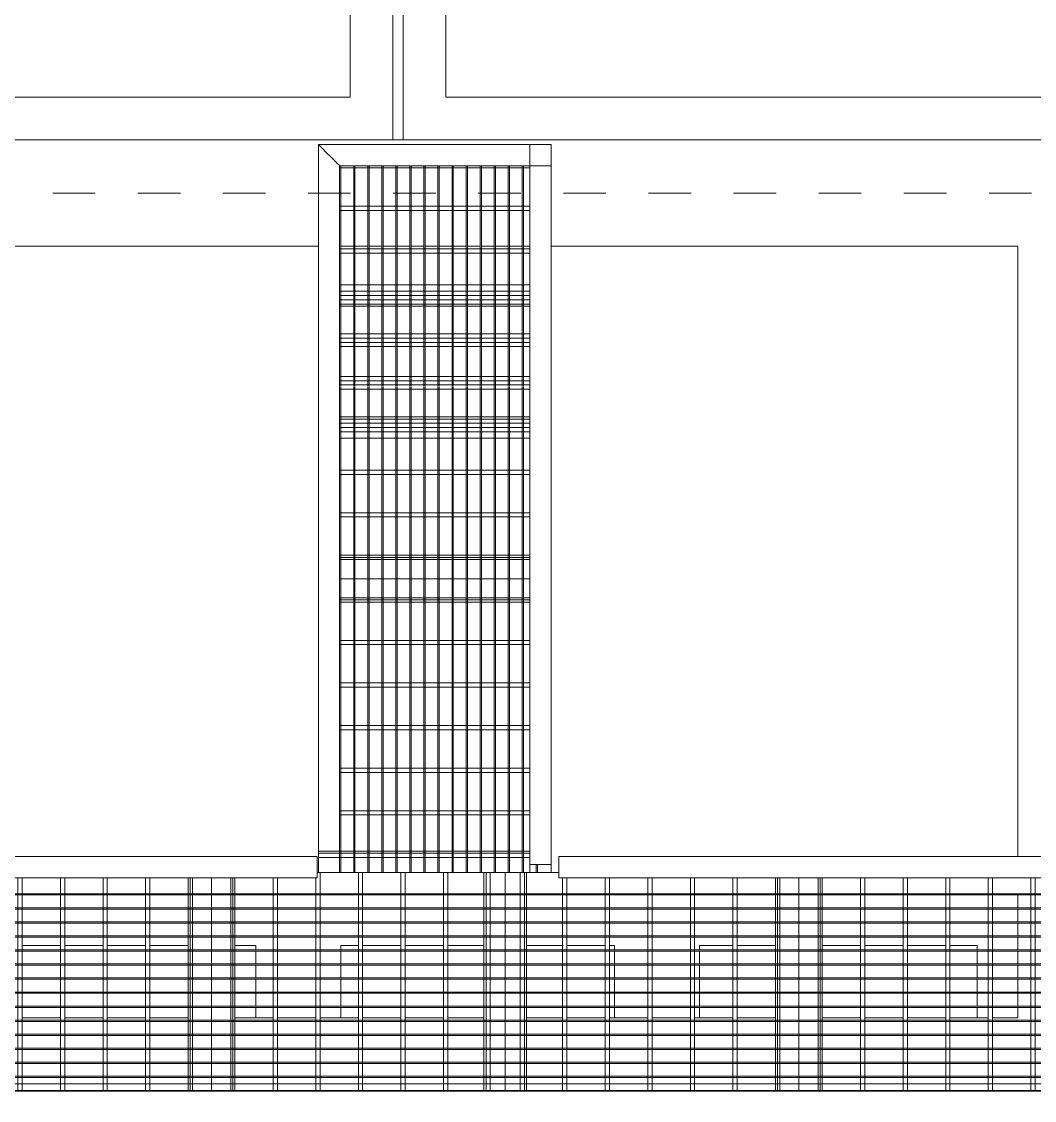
# Model space of a CAD drawing. Header units: metres. Extents: x -43 to 80, y -185 to 8.
# Drawn here: x 46.952 to 49.332, y -134.001 to -131.467 of the extents above; entities that cross this region are included whole.
import ezdxf

# ---------------------------------------------------------------- set-up
doc = ezdxf.new("R2010")
doc.units = ezdxf.units.M
doc.linetypes.add('Grid Line', pattern=[0.022225, 0.0127, -0.003175, 0.003175, -0.003175])
for name, color, linetype, lineweight in [('A-FLOR-HRAL', 7, 'Continuous', 9), ('A-GENM', 7, 'Continuous', 9), ('A-WALL', 7, 'Continuous', 9), ('S-GRID', 7, 'Continuous', 9)]:
    doc.layers.add(name, color=color, linetype=linetype, lineweight=lineweight)

# ---------------------------------------------------------------- blocks, each defined once
blk = doc.blocks.new('M_RVR_Grating - 0_547 x 0_69-V63-N02-ESTANQUE CABECERA')
at = {"layer": 'A-GENM'}
for p, q in [((-0.2235, 0.345), (-0.2606, 0.345)), ((0.2407, 0.345), (-0.2606, 0.345)), ((-0.2235, 0.345), (-0.2235, -0.345)), ((-0.2205, 0.345), (-0.2235, 0.345)), ((-0.2235, -0.345), (-0.2235, 0.345)), ((-0.2205, -0.345), (-0.2205, 0.345)), ((-0.1905, 0.345), (-0.1905, -0.345)), ((-0.1875, 0.345), (-0.1905, 0.345)), ((-0.1875, -0.345), (-0.1875, 0.345)), ((-0.1575, 0.345), (-0.1575, -0.345)), ((-0.1545, 0.345), (-0.1575, 0.345)), ((-0.1545, -0.345), (-0.1545, 0.345)), ((-0.1245, 0.345), (-0.1245, -0.345)), ((-0.1215, 0.345), (-0.1245, 0.345)), ((-0.1215, -0.345), (-0.1215, 0.345)), ((-0.0915, 0.345), (-0.0915, -0.345)), ((-0.0885, 0.345), (-0.0915, 0.345)), ((-0.0885, -0.345), (-0.0885, 0.345)), ((-0.0585, 0.345), (-0.0585, -0.345)), ((-0.0555, 0.345), (-0.0585, 0.345)), ((-0.0555, -0.345), (-0.0555, 0.345)), ((-0.0255, 0.345), (-0.0255, -0.345)), ((-0.0225, 0.345), (-0.0255, 0.345)), ((-0.0225, -0.345), (-0.0225, 0.345)), ((0.0075, 0.345), (0.0075, -0.345)), ((0.0105, 0.345), (0.0075, 0.345)), ((0.0105, -0.345), (0.0105, 0.345)), ((0.0405, 0.345), (0.0405, -0.345)), ((0.0435, 0.345), (0.0405, 0.345)), ((0.0435, -0.345), (0.0435, 0.345)), ((0.0735, 0.345), (0.0735, -0.345)), ((0.0765, 0.345), (0.0735, 0.345)), ((0.0765, -0.345), (0.0765, 0.345)), ((0.1065, 0.345), (0.1065, -0.345)), ((0.1095, 0.345), (0.1065, 0.345)), ((0.1095, -0.345), (0.1095, 0.345)), ((0.1395, 0.345), (0.1395, -0.345)), ((0.1425, 0.345), (0.1395, 0.345)), ((0.1425, -0.345), (0.1425, 0.345)), ((0.1725, 0.345), (0.1725, -0.345)), ((0.1755, 0.345), (0.1725, 0.345)), ((0.1755, -0.345), (0.1755, 0.345)), ((0.2055, 0.345), (0.2055, -0.345)), ((0.2085, 0.345), (0.2055, 0.345)), ((0.2085, -0.345), (0.2085, 0.345)), ((0.2235, 0.345), (0.2235, -0.345)), ((0.2407, 0.345), (0.2235, 0.345)), ((0.2385, 0.345), (0.2385, -0.345)), ((0.2407, 0.345), (0.2385, 0.345)), ((0.2407, 0.3), (-0.2607, 0.3)), ((-0.2607, 0.295), (0.2407, 0.295)), ((-0.2607, 0.29), (0.2407, 0.29)), ((0.2407, 0.2), (-0.2607, 0.2)), ((-0.2607, 0.19), (0.2407, 0.19)), ((0.2407, 0.1), (-0.2607, 0.1)), ((-0.2607, 0.09), (0.2407, 0.09)), ((0.2407, 0), (-0.2607, 0)), ((-0.2607, -0.01), (0.2407, -0.01)), ((0.2407, -0.1), (-0.2608, -0.1)), ((-0.2608, -0.11), (0.2407, -0.11)), ((0.2407, -0.2), (-0.2608, -0.2)), ((-0.2608, -0.21), (0.2407, -0.21)), ((0.2407, -0.295), (-0.2608, -0.295)), ((0.2407, -0.3), (-0.2608, -0.3)), ((-0.2608, -0.31), (0.2407, -0.31)), ((-0.2608, -0.345), (-0.2235, -0.345)), ((-0.2608, -0.345), (0.2407, -0.345)), ((-0.2235, -0.345), (-0.2205, -0.345)), ((-0.1905, -0.345), (-0.1875, -0.345)), ((-0.1575, -0.345), (-0.1545, -0.345)), ((-0.1245, -0.345), (-0.1215, -0.345)), ((-0.0915, -0.345), (-0.0885, -0.345)), ((-0.0585, -0.345), (-0.0555, -0.345)), ((-0.0255, -0.345), (-0.0225, -0.345)), ((0.0075, -0.345), (0.0105, -0.345)), ((0.0405, -0.345), (0.0435, -0.345)), ((0.0735, -0.345), (0.0765, -0.345)), ((0.1065, -0.345), (0.1095, -0.345)), ((0.1395, -0.345), (0.1425, -0.345)), ((0.1725, -0.345), (0.1755, -0.345)), ((0.2055, -0.345), (0.2085, -0.345)), ((0.2235, -0.345), (0.2407, -0.345)), ((0.2385, -0.345), (0.2407, -0.345))]:
    blk.add_line(p, q, dxfattribs=at)
blk = doc.blocks.new('M_RVR_Grating - 0_547 x 0_69-V65-N02-ESTANQUE CABECERA')
at = {"layer": 'A-GENM'}
for p, q in [((-0.2235, 0.345), (-0.2735, 0.345)), ((-0.2735, 0.345), (-0.2735, -0.095)), ((0.2407, 0.345), (-0.2735, 0.345)), ((-0.2735, 0.345), (-0.2735, 0.295)), ((-0.2205, 0.345), (-0.2235, 0.345)), ((-0.2235, 0.345), (-0.2235, -0.345)), ((-0.2235, -0.345), (-0.2235, 0.345)), ((-0.2205, -0.345), (-0.2205, 0.345)), ((-0.1875, 0.345), (-0.1905, 0.345)), ((-0.1905, 0.345), (-0.1905, -0.345)), ((-0.1875, -0.345), (-0.1875, 0.345)), ((-0.1545, 0.345), (-0.1575, 0.345)), ((-0.1575, 0.345), (-0.1575, -0.345)), ((-0.1545, -0.345), (-0.1545, 0.345)), ((-0.1215, 0.345), (-0.1245, 0.345)), ((-0.1245, 0.345), (-0.1245, -0.345)), ((-0.1215, -0.345), (-0.1215, 0.345)), ((-0.0885, 0.345), (-0.0915, 0.345)), ((-0.0915, 0.345), (-0.0915, -0.345)), ((-0.0885, -0.345), (-0.0885, 0.345)), ((-0.0555, 0.345), (-0.0585, 0.345)), ((-0.0585, 0.345), (-0.0585, -0.345)), ((-0.0555, -0.345), (-0.0555, 0.345)), ((-0.0225, 0.345), (-0.0255, 0.345)), ((-0.0255, 0.345), (-0.0255, -0.345)), ((-0.0225, -0.345), (-0.0225, 0.345)), ((0.0105, 0.345), (0.0075, 0.345)), ((0.0075, 0.345), (0.0075, -0.345)), ((0.0105, -0.345), (0.0105, 0.345)), ((0.0435, 0.345), (0.0405, 0.345)), ((0.0405, 0.345), (0.0405, -0.345)), ((0.0435, -0.345), (0.0435, 0.345)), ((0.0765, 0.345), (0.0735, 0.345)), ((0.0735, 0.345), (0.0735, -0.345)), ((0.0765, -0.345), (0.0765, 0.345)), ((0.1095, 0.345), (0.1065, 0.345)), ((0.1065, 0.345), (0.1065, -0.345)), ((0.1095, -0.345), (0.1095, 0.345)), ((0.1425, 0.345), (0.1395, 0.345)), ((0.1395, 0.345), (0.1395, -0.345)), ((0.1425, -0.345), (0.1425, 0.345)), ((0.1755, 0.345), (0.1725, 0.345)), ((0.1725, 0.345), (0.1725, -0.345)), ((0.1755, -0.345), (0.1755, 0.345)), ((0.2085, 0.345), (0.2055, 0.345)), ((0.2055, 0.345), (0.2055, -0.345)), ((0.2085, -0.345), (0.2085, 0.345)), ((0.2407, 0.345), (0.2235, 0.345)), ((0.2235, 0.345), (0.2235, -0.345)), ((0.2407, 0.345), (0.2385, 0.345)), ((0.2385, 0.345), (0.2385, -0.345)), ((0.2407, 0.31), (-0.2735, 0.31)), ((-0.2735, 0.3), (0.2407, 0.3)), ((-0.2735, 0.295), (0.2407, 0.295)), ((0.2407, 0.21), (-0.2735, 0.21)), ((-0.2735, 0.2), (0.2407, 0.2)), ((0.2407, 0.11), (-0.2735, 0.11)), ((-0.2735, 0.1), (0.2407, 0.1)), ((0.2407, 0.01), (-0.2735, 0.01)), ((-0.2735, 0), (0.2407, 0)), ((0.2407, -0.09), (-0.2735, -0.09)), ((-0.2606, -0.1), (0.2407, -0.1)), ((0.2407, -0.19), (-0.2606, -0.19)), ((-0.2606, -0.2), (0.2407, -0.2)), ((0.2407, -0.29), (-0.2606, -0.29)), ((0.2407, -0.295), (-0.2606, -0.295)), ((-0.2606, -0.3), (0.2407, -0.3)), ((-0.2606, -0.345), (-0.2235, -0.345)), ((-0.2606, -0.345), (0.2407, -0.345)), ((-0.2235, -0.345), (-0.2205, -0.345)), ((-0.1905, -0.345), (-0.1875, -0.345)), ((-0.1575, -0.345), (-0.1545, -0.345)), ((-0.1245, -0.345), (-0.1215, -0.345)), ((-0.0915, -0.345), (-0.0885, -0.345)), ((-0.0585, -0.345), (-0.0555, -0.345)), ((-0.0255, -0.345), (-0.0225, -0.345)), ((0.0075, -0.345), (0.0105, -0.345)), ((0.0405, -0.345), (0.0435, -0.345)), ((0.0735, -0.345), (0.0765, -0.345)), ((0.1065, -0.345), (0.1095, -0.345)), ((0.1395, -0.345), (0.1425, -0.345)), ((0.1725, -0.345), (0.1755, -0.345)), ((0.2055, -0.345), (0.2085, -0.345)), ((0.2235, -0.345), (0.2407, -0.345)), ((0.2385, -0.345), (0.2407, -0.345))]:
    blk.add_line(p, q, dxfattribs=at)
blk = doc.blocks.new('M_RVR_Grating - 0_547 x 0_69-V66-N02-ESTANQUE CABECERA')
at = {"layer": 'A-GENM'}
for p, q in [((-0.2235, 0.345), (-0.2606, 0.345)), ((0.2407, 0.345), (-0.2606, 0.345)), ((-0.2235, 0.345), (-0.2235, -0.345)), ((-0.2205, 0.345), (-0.2235, 0.345)), ((-0.2235, -0.345), (-0.2235, 0.345)), ((-0.2205, -0.345), (-0.2205, 0.345)), ((-0.1905, 0.345), (-0.1905, -0.345)), ((-0.1875, 0.345), (-0.1905, 0.345)), ((-0.1875, -0.345), (-0.1875, 0.345)), ((-0.1575, 0.345), (-0.1575, -0.345)), ((-0.1545, 0.345), (-0.1575, 0.345)), ((-0.1545, -0.345), (-0.1545, 0.345)), ((-0.1245, 0.345), (-0.1245, -0.345)), ((-0.1215, 0.345), (-0.1245, 0.345)), ((-0.1215, -0.345), (-0.1215, 0.345)), ((-0.0915, 0.345), (-0.0915, -0.345)), ((-0.0885, 0.345), (-0.0915, 0.345)), ((-0.0885, -0.345), (-0.0885, 0.345)), ((-0.0585, 0.345), (-0.0585, -0.345)), ((-0.0555, 0.345), (-0.0585, 0.345)), ((-0.0555, -0.345), (-0.0555, 0.345)), ((-0.0255, 0.345), (-0.0255, -0.345)), ((-0.0225, 0.345), (-0.0255, 0.345)), ((-0.0225, -0.345), (-0.0225, 0.345)), ((0.0075, 0.345), (0.0075, -0.345)), ((0.0105, 0.345), (0.0075, 0.345)), ((0.0105, -0.345), (0.0105, 0.345)), ((0.0405, 0.345), (0.0405, -0.345)), ((0.0435, 0.345), (0.0405, 0.345)), ((0.0435, -0.345), (0.0435, 0.345)), ((0.0735, 0.345), (0.0735, -0.345)), ((0.0765, 0.345), (0.0735, 0.345)), ((0.0765, -0.345), (0.0765, 0.345)), ((0.1065, 0.345), (0.1065, -0.345)), ((0.1095, 0.345), (0.1065, 0.345)), ((0.1095, -0.345), (0.1095, 0.345)), ((0.1395, 0.345), (0.1395, -0.345)), ((0.1425, 0.345), (0.1395, 0.345)), ((0.1425, -0.345), (0.1425, 0.345)), ((0.1725, 0.345), (0.1725, -0.345)), ((0.1755, 0.345), (0.1725, 0.345)), ((0.1755, -0.345), (0.1755, 0.345)), ((0.2055, 0.345), (0.2055, -0.345)), ((0.2085, 0.345), (0.2055, 0.345)), ((0.2085, -0.345), (0.2085, 0.345)), ((0.2235, 0.345), (0.2235, -0.345)), ((0.2407, 0.345), (0.2235, 0.345)), ((0.2385, 0.345), (0.2385, -0.345)), ((0.2407, 0.345), (0.2385, 0.345)), ((0.2407, 0.3), (-0.2606, 0.3)), ((-0.2606, 0.295), (0.2407, 0.295)), ((-0.2606, 0.29), (0.2407, 0.29)), ((0.2407, 0.2), (-0.2606, 0.2)), ((-0.2606, 0.19), (0.2407, 0.19)), ((0.2407, 0.1), (-0.2606, 0.1)), ((-0.2606, 0.09), (0.2407, 0.09)), ((0.2407, 0), (-0.2606, 0)), ((-0.2606, -0.01), (0.2407, -0.01)), ((0.2407, -0.1), (-0.2606, -0.1)), ((-0.2606, -0.11), (0.2407, -0.11)), ((0.2407, -0.2), (-0.2606, -0.2)), ((-0.2735, -0.2189), (-0.2735, -0.345)), ((-0.2606, -0.21), (0.2407, -0.21)), ((0.2407, -0.295), (-0.2735, -0.295)), ((-0.2735, -0.295), (-0.2735, -0.345)), ((0.2407, -0.3), (-0.2735, -0.3)), ((-0.2735, -0.31), (0.2407, -0.31)), ((-0.2735, -0.345), (-0.2235, -0.345)), ((-0.2735, -0.345), (0.2407, -0.345)), ((-0.2235, -0.345), (-0.2205, -0.345)), ((-0.1905, -0.345), (-0.1875, -0.345)), ((-0.1575, -0.345), (-0.1545, -0.345)), ((-0.1245, -0.345), (-0.1215, -0.345)), ((-0.0915, -0.345), (-0.0885, -0.345)), ((-0.0585, -0.345), (-0.0555, -0.345)), ((-0.0255, -0.345), (-0.0225, -0.345)), ((0.0075, -0.345), (0.0105, -0.345)), ((0.0405, -0.345), (0.0435, -0.345)), ((0.0735, -0.345), (0.0765, -0.345)), ((0.1065, -0.345), (0.1095, -0.345)), ((0.1395, -0.345), (0.1425, -0.345)), ((0.1725, -0.345), (0.1755, -0.345)), ((0.2055, -0.345), (0.2085, -0.345)), ((0.2235, -0.345), (0.2407, -0.345)), ((0.2385, -0.345), (0.2407, -0.345))]:
    blk.add_line(p, q, dxfattribs=at)
blk = doc.blocks.new('M_RVR_Grating - 0_547 x 0_69-V70-N02-ESTANQUE CABECERA')
at = {"layer": 'A-GENM'}
for p, q in [((-0.2235, 0.345), (-0.2606, 0.345)), ((0.2407, 0.345), (-0.2606, 0.345)), ((-0.2205, 0.345), (-0.2235, 0.345)), ((-0.2235, 0.345), (-0.2235, 0.0062)), ((-0.2235, 0.0062), (-0.2235, 0.345)), ((-0.2205, 0.0062), (-0.2205, 0.345)), ((-0.1875, 0.345), (-0.1905, 0.345)), ((-0.1905, 0.345), (-0.1905, 0.0062)), ((-0.1875, 0.0062), (-0.1875, 0.345)), ((-0.1545, 0.345), (-0.1575, 0.345)), ((-0.1575, 0.345), (-0.1575, 0.0062)), ((-0.1545, 0.0062), (-0.1545, 0.345)), ((-0.1215, 0.345), (-0.1245, 0.345)), ((-0.1245, 0.345), (-0.1245, 0.0062)), ((-0.1215, 0.0062), (-0.1215, 0.345)), ((-0.0885, 0.345), (-0.0915, 0.345)), ((-0.0915, 0.345), (-0.0915, 0.0062)), ((-0.0885, 0.0062), (-0.0885, 0.345)), ((-0.0555, 0.345), (-0.0585, 0.345)), ((-0.0585, 0.345), (-0.0585, 0.0062)), ((-0.0555, 0.0062), (-0.0555, 0.345)), ((-0.0225, 0.345), (-0.0255, 0.345)), ((-0.0255, 0.345), (-0.0255, 0.0062)), ((-0.0225, 0.0062), (-0.0225, 0.345)), ((0.0105, 0.345), (0.0075, 0.345)), ((0.0075, 0.345), (0.0075, 0.0062)), ((0.0105, 0.0062), (0.0105, 0.345)), ((0.0435, 0.345), (0.0405, 0.345)), ((0.0405, 0.345), (0.0405, 0.0062)), ((0.0435, 0.0062), (0.0435, 0.345)), ((0.0765, 0.345), (0.0735, 0.345)), ((0.0735, 0.345), (0.0735, 0.0062)), ((0.0765, 0.0062), (0.0765, 0.345)), ((0.1095, 0.345), (0.1065, 0.345)), ((0.1065, 0.345), (0.1065, 0.0062)), ((0.1095, 0.0062), (0.1095, 0.345)), ((0.1425, 0.345), (0.1395, 0.345)), ((0.1395, 0.345), (0.1395, 0.0062)), ((0.1425, 0.0062), (0.1425, 0.345)), ((0.1755, 0.345), (0.1725, 0.345)), ((0.1725, 0.345), (0.1725, 0.0062)), ((0.1755, 0.0062), (0.1755, 0.345)), ((0.2085, 0.345), (0.2055, 0.345)), ((0.2055, 0.345), (0.2055, 0.0062)), ((0.2085, 0.0062), (0.2085, 0.345)), ((0.2407, 0.345), (0.2235, 0.345)), ((0.2235, 0.345), (0.2235, 0.0062)), ((0.2407, 0.345), (0.2385, 0.345)), ((0.2385, 0.345), (0.2385, 0.0062)), ((0.2407, 0.31), (-0.2606, 0.31)), ((-0.2606, 0.3), (0.2407, 0.3)), ((-0.2606, 0.295), (0.2407, 0.295)), ((0.2407, 0.21), (-0.2606, 0.21)), ((-0.2606, 0.2), (0.2407, 0.2)), ((0.2407, 0.11), (-0.2606, 0.11)), ((-0.2606, 0.1), (0.2407, 0.1)), ((0.2407, 0.01), (-0.2606, 0.01)), ((-0.2606, 0), (0.2407, 0)), ((-0.2235, 0.005), (-0.2235, -0.345)), ((-0.2235, -0.345), (-0.2235, 0.005)), ((-0.2205, -0.345), (-0.2205, 0.005)), ((-0.1905, 0.005), (-0.1905, -0.345)), ((-0.1875, -0.345), (-0.1875, 0.005)), ((-0.1575, 0.005), (-0.1575, -0.345)), ((-0.1545, -0.345), (-0.1545, 0.005)), ((-0.1245, 0.005), (-0.1245, -0.345)), ((-0.1215, -0.345), (-0.1215, 0.005)), ((-0.0915, 0.005), (-0.0915, -0.345)), ((-0.0885, -0.345), (-0.0885, 0.005)), ((-0.0585, 0.005), (-0.0585, -0.345)), ((-0.0555, -0.345), (-0.0555, 0.005)), ((-0.0255, 0.005), (-0.0255, -0.345)), ((-0.0225, -0.345), (-0.0225, 0.005)), ((0.0075, 0.005), (0.0075, -0.345)), ((0.0105, -0.345), (0.0105, 0.005)), ((0.0405, 0.005), (0.0405, -0.345)), ((0.0435, -0.345), (0.0435, 0.005)), ((0.0735, 0.005), (0.0735, -0.345)), ((0.0765, -0.345), (0.0765, 0.005)), ((0.1065, 0.005), (0.1065, -0.345)), ((0.1095, -0.345), (0.1095, 0.005)), ((0.1395, 0.0053), (0.1395, -0.345)), ((0.1425, -0.345), (0.1425, 0.0053)), ((0.1725, 0.0052), (0.1725, -0.345)), ((0.1755, -0.345), (0.1755, 0.0052)), ((0.2055, 0.0052), (0.2055, -0.345)), ((0.2085, -0.345), (0.2085, 0.0052)), ((0.2235, 0.0051), (0.2235, -0.345)), ((0.2385, 0.0051), (0.2385, -0.345)), ((0.2407, -0.09), (-0.2606, -0.09)), ((-0.2606, -0.1), (0.2407, -0.1)), ((0.2407, -0.19), (-0.2606, -0.19)), ((-0.2606, -0.2), (0.2407, -0.2)), ((0.2407, -0.29), (-0.2606, -0.29)), ((0.2407, -0.295), (-0.2606, -0.295)), ((-0.2606, -0.3), (0.2407, -0.3)), ((-0.2606, -0.345), (-0.2235, -0.345)), ((-0.2606, -0.345), (0.2407, -0.345)), ((-0.2235, -0.345), (-0.2205, -0.345)), ((-0.1905, -0.345), (-0.1875, -0.345)), ((-0.1575, -0.345), (-0.1545, -0.345)), ((-0.1245, -0.345), (-0.1215, -0.345)), ((-0.0915, -0.345), (-0.0885, -0.345)), ((-0.0585, -0.345), (-0.0555, -0.345)), ((-0.0255, -0.345), (-0.0225, -0.345)), ((0.0075, -0.345), (0.0105, -0.345)), ((0.0405, -0.345), (0.0435, -0.345)), ((0.0735, -0.345), (0.0765, -0.345)), ((0.1065, -0.345), (0.1095, -0.345)), ((0.1395, -0.345), (0.1425, -0.345)), ((0.1725, -0.345), (0.1755, -0.345)), ((0.2055, -0.345), (0.2085, -0.345)), ((0.2235, -0.345), (0.2407, -0.345)), ((0.2385, -0.345), (0.2407, -0.345))]:
    blk.add_line(p, q, dxfattribs=at)
blk = doc.blocks.new('Railing - Railing-2175270-N02-ESTANQUE CABECERA')
at = {"layer": 'A-FLOR-HRAL'}
for p, q in [((-56.0362, -121.2584), (-58.9651, -119.7316)), ((-58.9882, -119.776), (-56.0593, -121.3027)), ((-56.0593, -121.3027), (-56.0362, -121.2584))]:
    blk.add_line(p, q, dxfattribs=at)
blk = doc.blocks.new('Railing - Railing-2175300-N02-ESTANQUE CABECERA')
at = {"layer": 'A-FLOR-HRAL'}
blk.add_line((-53.504, -123.2001), (-65.2191, -117.0933), dxfattribs=at)
blk = doc.blocks.new('M_Equipo superior area bomba - M_Equipo superior area bomba-2180695-N02-ESTANQUE CABECERA')
at = {"layer": 'A-GENM'}
for p, q in [((0, 3.9822), (0, 0)), ((3.71, 0), (3.71, 3.9822)), ((0.1, 0.1), (0.1, 3.8822)), ((3.61, 3.8822), (3.61, 0.1)), ((3.61, 0.1), (0.1, 0.1))]:
    blk.add_line(p, q, dxfattribs=at)
blk = doc.blocks.new('M_RVR_Grating - 0_547 x 0_69-V73-N02-ESTANQUE CABECERA')
at = {"layer": 'A-GENM'}
for p, q in [((-0.2205, 0.345), (-0.2235, 0.345)), ((0.2238, 0.345), (-0.2235, 0.345)), ((-0.2205, -0.345), (-0.2205, 0.345)), ((-0.1905, 0.345), (-0.1905, -0.345)), ((-0.1875, 0.345), (-0.1905, 0.345)), ((-0.1875, -0.345), (-0.1875, 0.345)), ((-0.1575, 0.345), (-0.1575, -0.345)), ((-0.1545, 0.345), (-0.1575, 0.345)), ((-0.1545, -0.345), (-0.1545, 0.345)), ((-0.1245, 0.345), (-0.1245, -0.345)), ((-0.1215, 0.345), (-0.1245, 0.345)), ((-0.1215, -0.345), (-0.1215, 0.345)), ((-0.0915, 0.345), (-0.0915, -0.345)), ((-0.0885, 0.345), (-0.0915, 0.345)), ((-0.0885, -0.345), (-0.0885, 0.345)), ((-0.0585, 0.345), (-0.0585, -0.345)), ((-0.0555, 0.345), (-0.0585, 0.345)), ((-0.0555, -0.345), (-0.0555, 0.345)), ((-0.0255, 0.345), (-0.0255, -0.345)), ((-0.0225, 0.345), (-0.0255, 0.345)), ((-0.0225, -0.345), (-0.0225, 0.345)), ((0.0075, 0.345), (0.0075, -0.345)), ((0.0105, 0.345), (0.0075, 0.345)), ((0.0105, -0.345), (0.0105, 0.345)), ((0.0405, 0.345), (0.0405, -0.345)), ((0.0435, 0.345), (0.0405, 0.345)), ((0.0435, -0.345), (0.0435, 0.345)), ((0.0735, 0.345), (0.0735, -0.345)), ((0.0765, 0.345), (0.0735, 0.345)), ((0.0765, -0.345), (0.0765, 0.345)), ((0.1065, 0.345), (0.1065, -0.345)), ((0.1095, 0.345), (0.1065, 0.345)), ((0.1095, -0.345), (0.1095, 0.345)), ((0.1395, 0.345), (0.1395, -0.345)), ((0.1425, 0.345), (0.1395, 0.345)), ((0.1425, -0.345), (0.1425, 0.345)), ((0.1725, 0.345), (0.1725, -0.345)), ((0.1755, 0.345), (0.1725, 0.345)), ((0.1755, -0.345), (0.1755, 0.345)), ((0.2055, 0.345), (0.2055, -0.345)), ((0.2085, 0.345), (0.2055, 0.345)), ((0.2085, -0.345), (0.2085, 0.345)), ((0.2238, 0.3), (-0.2235, 0.3)), ((-0.2235, 0.295), (0.2238, 0.295)), ((-0.2235, 0.29), (0.2238, 0.29)), ((0.2238, 0.2), (-0.2235, 0.2)), ((-0.2235, 0.19), (0.2238, 0.19)), ((0.2237, 0.1), (-0.2235, 0.1)), ((-0.2235, 0.09), (0.2237, 0.09)), ((0.2237, 0), (-0.2235, 0)), ((-0.2235, -0.01), (0.2237, -0.01)), ((0.2236, -0.1), (-0.2235, -0.1)), ((-0.2235, -0.11), (0.2236, -0.11)), ((0.2236, -0.2), (-0.2235, -0.2)), ((-0.2235, -0.21), (0.2236, -0.21)), ((-0.2735, -0.295), (-0.2735, -0.345)), ((-0.2735, -0.295), (-0.2735, -0.345)), ((0.2235, -0.3), (-0.2735, -0.3)), ((-0.2235, -0.295), (-0.2235, -0.345)), ((-0.2235, -0.345), (-0.2235, -0.295)), ((0.2235, -0.295), (-0.2235, -0.295)), ((-0.2735, -0.31), (0.2235, -0.31)), ((0.2235, -0.3267), (0.2235, -0.345)), ((0.2385, -0.3267), (0.2385, -0.345)), ((0.2415, -0.345), (0.2415, -0.3267)), ((0.2735, -0.345), (0.2735, -0.3267)), ((0.2735, -0.345), (0.2735, -0.3267)), ((-0.2735, -0.345), (-0.2235, -0.345)), ((-0.2735, -0.345), (0.2735, -0.345)), ((-0.2235, -0.345), (-0.2205, -0.345)), ((-0.1905, -0.345), (-0.1875, -0.345)), ((-0.1575, -0.345), (-0.1545, -0.345)), ((-0.1245, -0.345), (-0.1215, -0.345)), ((-0.0915, -0.345), (-0.0885, -0.345)), ((-0.0585, -0.345), (-0.0555, -0.345)), ((-0.0255, -0.345), (-0.0225, -0.345)), ((0.0075, -0.345), (0.0105, -0.345)), ((0.0405, -0.345), (0.0435, -0.345)), ((0.0735, -0.345), (0.0765, -0.345)), ((0.1065, -0.345), (0.1095, -0.345)), ((0.1395, -0.345), (0.1425, -0.345)), ((0.1725, -0.345), (0.1755, -0.345)), ((0.2055, -0.345), (0.2085, -0.345)), ((0.2235, -0.345), (0.2735, -0.345)), ((0.2385, -0.345), (0.2415, -0.345))]:
    blk.add_line(p, q, dxfattribs=at)
blk = doc.blocks.new('M_RVR_Grating - 0_547 x 0_69-V74-N02-ESTANQUE CABECERA')
at = {"layer": 'A-GENM'}
for p, q in [((0.2235, 0.345), (-0.2236, 0.345)), ((-0.2205, 0.345), (-0.2235, 0.345)), ((-0.2205, 0.1067), (-0.2205, 0.345)), ((-0.1875, 0.345), (-0.1905, 0.345)), ((-0.1905, 0.345), (-0.1905, 0.1067)), ((-0.1875, 0.1067), (-0.1875, 0.345)), ((-0.1545, 0.345), (-0.1575, 0.345)), ((-0.1575, 0.345), (-0.1575, 0.1067)), ((-0.1545, 0.1067), (-0.1545, 0.345)), ((-0.1215, 0.345), (-0.1245, 0.345)), ((-0.1245, 0.345), (-0.1245, 0.1067)), ((-0.1215, 0.1067), (-0.1215, 0.345)), ((-0.0885, 0.345), (-0.0915, 0.345)), ((-0.0915, 0.345), (-0.0915, 0.1067)), ((-0.0885, 0.1067), (-0.0885, 0.345)), ((-0.0555, 0.345), (-0.0585, 0.345)), ((-0.0585, 0.345), (-0.0585, 0.1067)), ((-0.0555, 0.1067), (-0.0555, 0.345)), ((-0.0225, 0.345), (-0.0255, 0.345)), ((-0.0255, 0.345), (-0.0255, 0.1067)), ((-0.0225, 0.1067), (-0.0225, 0.345)), ((0.0105, 0.345), (0.0075, 0.345)), ((0.0075, 0.345), (0.0075, 0.1067)), ((0.0105, 0.1067), (0.0105, 0.345)), ((0.0435, 0.345), (0.0405, 0.345)), ((0.0405, 0.345), (0.0405, 0.1067)), ((0.0435, 0.1067), (0.0435, 0.345)), ((0.0765, 0.345), (0.0735, 0.345)), ((0.0735, 0.345), (0.0735, 0.1067)), ((0.0765, 0.1067), (0.0765, 0.345)), ((0.1095, 0.345), (0.1065, 0.345)), ((0.1065, 0.345), (0.1065, 0.1067)), ((0.1095, 0.1067), (0.1095, 0.345)), ((0.1425, 0.345), (0.1395, 0.345)), ((0.1395, 0.345), (0.1395, 0.1067)), ((0.1425, 0.1067), (0.1425, 0.345)), ((0.1755, 0.345), (0.1725, 0.345)), ((0.1725, 0.345), (0.1725, 0.1067)), ((0.1755, 0.1067), (0.1755, 0.345)), ((0.2085, 0.345), (0.2055, 0.345)), ((0.2055, 0.345), (0.2055, 0.1067)), ((0.2085, 0.1067), (0.2085, 0.345)), ((0.2235, 0.31), (-0.2237, 0.31)), ((-0.2237, 0.3), (0.2235, 0.3)), ((-0.2237, 0.295), (0.2235, 0.295)), ((0.2235, 0.21), (-0.2237, 0.21)), ((-0.2237, 0.2), (0.2235, 0.2)), ((0.2235, 0.11), (-0.2238, 0.11)), ((-0.2205, -0.345), (-0.2205, 0.105)), ((-0.1905, 0.105), (-0.1905, -0.345)), ((-0.1875, -0.345), (-0.1875, 0.105)), ((-0.1575, 0.105), (-0.1575, -0.345)), ((-0.1545, -0.345), (-0.1545, 0.105)), ((-0.1245, 0.105), (-0.1245, -0.345)), ((-0.1215, -0.345), (-0.1215, 0.105)), ((-0.0915, 0.105), (-0.0915, -0.345)), ((-0.0885, -0.345), (-0.0885, 0.105)), ((-0.0585, 0.105), (-0.0585, -0.345)), ((-0.0555, -0.345), (-0.0555, 0.105)), ((-0.0255, 0.105), (-0.0255, -0.345)), ((-0.0225, -0.345), (-0.0225, 0.105)), ((0.0075, 0.105), (0.0075, -0.345)), ((0.0105, -0.345), (0.0105, 0.105)), ((0.0405, 0.105), (0.0405, -0.345)), ((0.0435, -0.345), (0.0435, 0.105)), ((0.0735, 0.105), (0.0735, -0.345)), ((0.0765, -0.345), (0.0765, 0.105)), ((0.1065, 0.105), (0.1065, -0.345)), ((0.1095, -0.345), (0.1095, 0.105)), ((0.1395, 0.1053), (0.1395, -0.345)), ((0.1425, -0.345), (0.1425, 0.1053)), ((0.1725, 0.1052), (0.1725, -0.345)), ((0.1755, -0.345), (0.1755, 0.1052)), ((0.2055, 0.1052), (0.2055, -0.345)), ((0.2085, -0.345), (0.2085, 0.1052)), ((-0.2238, 0.1), (0.2235, 0.1)), ((0.2235, 0.01), (-0.2238, 0.01)), ((-0.2238, 0), (0.2235, 0)), ((0.2235, -0.09), (-0.2235, -0.09)), ((-0.2235, -0.1), (0.2235, -0.1)), ((0.2235, -0.19), (-0.2235, -0.19)), ((-0.2235, -0.2), (0.2235, -0.2)), ((0.2235, -0.29), (-0.2235, -0.29)), ((0.2235, -0.295), (-0.2235, -0.295)), ((-0.2235, -0.3), (0.2235, -0.3)), ((-0.2235, -0.345), (-0.2205, -0.345)), ((-0.2235, -0.345), (0.2238, -0.345)), ((-0.1905, -0.345), (-0.1875, -0.345)), ((-0.1575, -0.345), (-0.1545, -0.345)), ((-0.1245, -0.345), (-0.1215, -0.345)), ((-0.0915, -0.345), (-0.0885, -0.345)), ((-0.0585, -0.345), (-0.0555, -0.345)), ((-0.0255, -0.345), (-0.0225, -0.345)), ((0.0075, -0.345), (0.0105, -0.345)), ((0.0405, -0.345), (0.0435, -0.345)), ((0.0735, -0.345), (0.0765, -0.345)), ((0.1065, -0.345), (0.1095, -0.345)), ((0.1395, -0.345), (0.1425, -0.345)), ((0.1725, -0.345), (0.1755, -0.345)), ((0.2055, -0.345), (0.2085, -0.345))]:
    blk.add_line(p, q, dxfattribs=at)
blk = doc.blocks.new('M_RVR_Grating - 0_547 x 0_69-V75-N02-ESTANQUE CABECERA')
at = {"layer": 'A-GENM'}
for p, q in [((-0.2235, 0.29), (0.2235, 0.29)), ((-0.2205, -0.2233), (-0.2205, 0.295)), ((-0.1905, 0.2951), (-0.1905, -0.2233)), ((-0.1875, -0.2233), (-0.1875, 0.2951)), ((-0.1575, 0.2951), (-0.1575, -0.2233)), ((-0.1545, -0.2233), (-0.1545, 0.2951)), ((-0.1245, 0.295), (-0.1245, -0.2233)), ((-0.1215, -0.2233), (-0.1215, 0.295)), ((-0.0915, 0.295), (-0.0915, -0.2233)), ((-0.0885, -0.2233), (-0.0885, 0.295)), ((-0.0585, 0.295), (-0.0585, -0.2233)), ((-0.0555, -0.2233), (-0.0555, 0.295)), ((-0.0255, 0.295), (-0.0255, -0.2233)), ((-0.0225, -0.2233), (-0.0225, 0.295)), ((0.0075, 0.295), (0.0075, -0.2233)), ((0.0105, -0.2233), (0.0105, 0.295)), ((0.0405, 0.295), (0.0405, -0.2233)), ((0.0435, -0.2233), (0.0435, 0.295)), ((0.0735, 0.295), (0.0735, -0.2233)), ((0.0765, -0.2233), (0.0765, 0.295)), ((0.1065, 0.295), (0.1065, -0.2233)), ((0.1095, -0.2233), (0.1095, 0.295)), ((0.1395, 0.295), (0.1395, -0.2233)), ((0.1425, -0.2233), (0.1425, 0.295)), ((0.1725, 0.295), (0.1725, -0.2233)), ((0.1755, -0.2233), (0.1755, 0.295)), ((0.2055, 0.295), (0.2055, -0.2233)), ((0.2085, -0.2233), (0.2085, 0.295)), ((0.2235, 0.2), (-0.2236, 0.2)), ((-0.2236, 0.19), (0.2235, 0.19)), ((0.2235, 0.1), (-0.2236, 0.1)), ((-0.2236, 0.09), (0.2235, 0.09)), ((0.2235, 0), (-0.2237, 0)), ((-0.2237, -0.01), (0.2235, -0.01)), ((0.2235, -0.1), (-0.2237, -0.1)), ((-0.2237, -0.11), (0.2235, -0.11)), ((0.2235, -0.2), (-0.2238, -0.2)), ((-0.2238, -0.21), (0.2235, -0.21)), ((-0.2205, -0.345), (-0.2205, -0.225)), ((-0.1905, -0.225), (-0.1905, -0.345)), ((-0.1875, -0.345), (-0.1875, -0.225)), ((-0.1575, -0.225), (-0.1575, -0.345)), ((-0.1545, -0.345), (-0.1545, -0.225)), ((-0.1245, -0.225), (-0.1245, -0.345)), ((-0.1215, -0.345), (-0.1215, -0.225)), ((-0.0915, -0.225), (-0.0915, -0.345)), ((-0.0885, -0.345), (-0.0885, -0.225)), ((-0.0585, -0.225), (-0.0585, -0.345)), ((-0.0555, -0.345), (-0.0555, -0.225)), ((-0.0255, -0.225), (-0.0255, -0.345)), ((-0.0225, -0.345), (-0.0225, -0.225)), ((0.0075, -0.225), (0.0075, -0.345)), ((0.0105, -0.345), (0.0105, -0.225)), ((0.0405, -0.225), (0.0405, -0.345)), ((0.0435, -0.345), (0.0435, -0.225)), ((0.0735, -0.225), (0.0735, -0.345)), ((0.0765, -0.345), (0.0765, -0.225)), ((0.1065, -0.225), (0.1065, -0.345)), ((0.1095, -0.345), (0.1095, -0.225)), ((0.1395, -0.2247), (0.1395, -0.345)), ((0.1425, -0.345), (0.1425, -0.2247)), ((0.1725, -0.2248), (0.1725, -0.345)), ((0.1755, -0.345), (0.1755, -0.2248)), ((0.2055, -0.2248), (0.2055, -0.345)), ((0.2085, -0.345), (0.2085, -0.2248)), ((0.2235, -0.295), (-0.2238, -0.295)), ((0.2235, -0.3), (-0.2238, -0.3)), ((-0.2238, -0.31), (0.2235, -0.31)), ((-0.2238, -0.345), (0.2235, -0.345)), ((-0.2235, -0.345), (-0.2205, -0.345)), ((-0.1905, -0.345), (-0.1875, -0.345)), ((-0.1575, -0.345), (-0.1545, -0.345)), ((-0.1245, -0.345), (-0.1215, -0.345)), ((-0.0915, -0.345), (-0.0885, -0.345)), ((-0.0585, -0.345), (-0.0555, -0.345)), ((-0.0255, -0.345), (-0.0225, -0.345)), ((0.0075, -0.345), (0.0105, -0.345)), ((0.0405, -0.345), (0.0435, -0.345)), ((0.0735, -0.345), (0.0765, -0.345)), ((0.1065, -0.345), (0.1095, -0.345)), ((0.1395, -0.345), (0.1425, -0.345)), ((0.1725, -0.345), (0.1755, -0.345)), ((0.2055, -0.345), (0.2085, -0.345))]:
    blk.add_line(p, q, dxfattribs=at)
blk = doc.blocks.new('Railing - Railing-2188101-N02-ESTANQUE CABECERA')
at = {"layer": 'A-FLOR-HRAL'}
for p, q in [((-55.5326, -121.5209), (-55.5557, -121.5652)), ((-53.3209, -122.6738), (-55.5326, -121.5209)), ((-55.5557, -121.5652), (-53.3507, -122.7147)), ((-53.3255, -122.6825), (-53.3209, -122.6738))]:
    blk.add_line(p, q, dxfattribs=at)
blk = doc.blocks.new('Railing - Railing-2188298-N02-ESTANQUE CABECERA')
at = {"layer": 'A-FLOR-HRAL'}
for p, q in [((-55.2605, -119.7762), (-56.0278, -121.2482)), ((-54.7754, -120.029), (-55.2605, -119.7762)), ((-55.9834, -121.2713), (-55.2392, -119.8436)), ((-55.2392, -119.8436), (-54.7985, -120.0734)), ((-54.7985, -120.0734), (-54.7754, -120.029)), ((-56.0278, -121.2482), (-55.9834, -121.2713))]:
    blk.add_line(p, q, dxfattribs=at)
blk.add_open_spline([(-55.2605, -119.7762), (-55.2604, -119.7762), (-55.2603, -119.7768), (-55.2597, -119.7787), (-55.2591, -119.7806), (-55.2584, -119.7827), (-55.2578, -119.7845), (-55.2572, -119.7865), (-55.2563, -119.7893), (-55.2553, -119.7924), (-55.2545, -119.795), (-55.2539, -119.797), (-55.2532, -119.7991), (-55.2526, -119.8012), (-55.2519, -119.8033), (-55.2512, -119.8055), (-55.2505, -119.8077), (-55.2498, -119.8099), (-55.2492, -119.8121), (-55.2485, -119.8143), (-55.2478, -119.8165), (-55.2471, -119.8186), (-55.2464, -119.8208), (-55.2458, -119.8228), (-55.2451, -119.8248), (-55.2445, -119.8268), (-55.2439, -119.8287), (-55.2432, -119.8311), (-55.2425, -119.8333), (-55.2419, -119.8353), (-55.2413, -119.8372), (-55.2406, -119.8392), (-55.24, -119.8412), (-55.2394, -119.8431), (-55.2392, -119.8436), (-55.2392, -119.8436)], degree=3, knots=[0, 0, 0, 0, 0.083333, 0.125, 0.166667, 0.208333, 0.229167, 0.25, 0.291667, 0.333333, 0.354167, 0.375, 0.395833, 0.416667, 0.4375, 0.458333, 0.479167, 0.5, 0.520833, 0.541667, 0.5625, 0.583333, 0.604167, 0.625, 0.645833, 0.666667, 0.6875, 0.708333, 0.75, 0.770833, 0.791667, 0.833333, 0.875, 0.916667, 1, 1, 1, 1], dxfattribs=at)
blk = doc.blocks.new('Railing - Railing-2188304-N02-ESTANQUE CABECERA')
at = {"layer": 'A-FLOR-HRAL'}
for p, q in [((-54.8197, -120.0059), (-55.6017, -121.506)), ((-54.7754, -120.029), (-54.8197, -120.0059)), ((-55.5574, -121.5291), (-54.7754, -120.029)), ((-55.6017, -121.506), (-55.5574, -121.5291))]:
    blk.add_line(p, q, dxfattribs=at)

msp = doc.modelspace()

# ---------------------------------------------------------------- linework, layer by layer
at = {"layer": 'A-GENM'}
for p, q in [((47.0441, -133.6372), (46.9523, -133.6372)), ((47.1441, -133.6372), (47.0523, -133.6372)), ((47.2441, -133.6372), (47.1523, -133.6372)), ((47.3441, -133.6372), (47.2523, -133.6372)), ((47.5022, -133.6372), (47.4523, -133.6372)), ((47.5022, -133.6477), (47.5022, -133.6372)), ((47.5022, -133.6807), (47.5022, -133.6507)), ((47.7441, -133.6372), (47.7022, -133.6372)), ((47.7022, -133.6372), (47.7022, -133.6477)), ((47.7022, -133.6507), (47.7022, -133.6807)), ((47.8441, -133.6372), (47.7523, -133.6372)), ((47.9441, -133.6372), (47.8523, -133.6372)), ((48.0382, -133.6372), (47.9523, -133.6372)), ((48.2241, -133.6372), (48.1382, -133.6372)), ((48.3241, -133.6372), (48.2323, -133.6372)), ((48.3447, -133.6372), (48.3323, -133.6372)), ((48.3447, -133.6477), (48.3447, -133.6372)), ((48.3447, -133.6807), (48.3447, -133.6507)), ((48.6241, -133.6372), (48.5447, -133.6372)), ((48.5447, -133.6372), (48.5447, -133.6477)), ((48.5447, -133.6507), (48.5447, -133.6807)), ((48.7241, -133.6372), (48.6323, -133.6372)), ((48.9241, -133.6372), (48.8323, -133.6372)), ((49.0241, -133.6372), (48.9323, -133.6372)), ((49.1241, -133.6372), (49.0323, -133.6372)), ((49.1972, -133.6372), (49.1323, -133.6372)), ((49.1972, -133.6477), (49.1972, -133.6372)), ((49.1972, -133.6807), (49.1972, -133.6507)), ((47.5022, -133.7137), (47.5022, -133.6837)), ((47.7022, -133.6837), (47.7022, -133.7137)), ((48.3447, -133.7137), (48.3447, -133.6837)), ((48.5447, -133.6837), (48.5447, -133.7137)), ((49.1972, -133.7137), (49.1972, -133.6837)), ((47.5022, -133.7467), (47.5022, -133.7167)), ((47.7022, -133.7167), (47.7022, -133.7467)), ((48.3447, -133.7467), (48.3447, -133.7167)), ((48.5447, -133.7167), (48.5447, -133.7467)), ((49.1972, -133.7467), (49.1972, -133.7167)), ((47.5022, -133.7797), (47.5022, -133.7497)), ((47.7022, -133.7497), (47.7022, -133.7797)), ((48.3447, -133.7797), (48.3447, -133.7497)), ((48.5447, -133.7497), (48.5447, -133.7797)), ((49.1972, -133.7797), (49.1972, -133.7497)), ((47.5022, -133.8077), (47.5022, -133.7827)), ((47.7022, -133.7827), (47.7022, -133.8077)), ((48.3447, -133.8077), (48.3447, -133.7827)), ((48.5447, -133.7827), (48.5447, -133.8077)), ((49.1972, -133.8077), (49.1972, -133.7827))]:
    msp.add_line(p, q, dxfattribs=at)
at = {"layer": 'A-WALL'}
for p, q in [((36.3582, -131.7448), (51.8621, -131.7448)), ((47.6492, -131.9948), (44.3476, -131.9948)), ((47.7322, -131.9948), (47.7022, -131.9948)), ((47.7652, -131.9948), (47.7352, -131.9948)), ((47.7982, -131.9948), (47.7682, -131.9948)), ((47.8312, -131.9948), (47.8012, -131.9948)), ((47.8642, -131.9948), (47.8342, -131.9948)), ((47.8972, -131.9948), (47.8672, -131.9948)), ((47.9302, -131.9948), (47.9002, -131.9948)), ((47.9632, -131.9948), (47.9332, -131.9948)), ((47.9962, -131.9948), (47.9662, -131.9948)), ((48.0292, -131.9948), (47.9992, -131.9948)), ((48.0622, -131.9948), (48.0322, -131.9948)), ((48.0952, -131.9948), (48.0652, -131.9948)), ((48.1282, -131.9948), (48.0982, -131.9948)), ((48.1462, -131.9948), (48.1312, -131.9948)), ((49.293, -131.9948), (48.1962, -131.9948)), ((49.293, -133.4286), (49.293, -131.9948)), ((49.293, -133.5487), (49.293, -133.5187)), ((49.293, -133.5817), (49.293, -133.5517)), ((49.293, -133.6147), (49.293, -133.5847)), ((49.293, -133.6477), (49.293, -133.6177)), ((49.293, -133.6807), (49.293, -133.6507)), ((49.293, -133.7137), (49.293, -133.6837)), ((49.293, -133.7467), (49.293, -133.7167)), ((49.293, -133.7797), (49.293, -133.7497)), ((49.293, -133.8077), (49.293, -133.7827)), ((46.9525, -133.8077), (47.0439, -133.8077)), ((47.0525, -133.8077), (47.1439, -133.8077)), ((47.1525, -133.8077), (47.2439, -133.8077)), ((47.2525, -133.8077), (47.3439, -133.8077)), ((47.4525, -133.8077), (47.5439, -133.8077)), ((47.5525, -133.8077), (47.6439, -133.8077)), ((47.6525, -133.8077), (47.7439, -133.8077)), ((47.7525, -133.8077), (47.8439, -133.8077)), ((47.8525, -133.8077), (47.9439, -133.8077)), ((47.9525, -133.8077), (48.0382, -133.8077)), ((48.1382, -133.8077), (48.2239, -133.8077)), ((48.2325, -133.8077), (48.3239, -133.8077)), ((48.3325, -133.8077), (48.4239, -133.8077)), ((48.4325, -133.8077), (48.5239, -133.8077)), ((48.5325, -133.8077), (48.6239, -133.8077)), ((48.6325, -133.8077), (48.7239, -133.8077)), ((48.8325, -133.8077), (48.9239, -133.8077)), ((48.9325, -133.8077), (49.0239, -133.8077)), ((49.0325, -133.8077), (49.1239, -133.8077)), ((49.1325, -133.8077), (49.2239, -133.8077)), ((49.2325, -133.8077), (49.293, -133.8077))]:
    msp.add_line(p, q, dxfattribs=at)
at = {"layer": 'S-GRID', "color": 254, "linetype": 'Grid Line', "true_color": 0xd4d4d4}
msp.add_line((63.525, -131.8698), (28.2718, -131.8698), dxfattribs=at)

# ---------------------------------------------------------------- block references
at = {"layer": 'A-FLOR-HRAL', "rotation": 27.5316480064027}
for name in ['Railing - Railing-2175300-N02-ESTANQUE CABECERA', 'Railing - Railing-2188298-N02-ESTANQUE CABECERA', 'Railing - Railing-2188304-N02-ESTANQUE CABECERA', 'Railing - Railing-2175270-N02-ESTANQUE CABECERA', 'Railing - Railing-2188101-N02-ESTANQUE CABECERA']:
    msp.add_blockref(name, (41.2865, 0), dxfattribs=at)
at = {"layer": 'A-GENM'}
for name, p in [('M_Equipo superior area bomba - M_Equipo superior area bomba-2180695-N02-ESTANQUE CABECERA', (44.1138, -131.7448)), ('M_Equipo superior area bomba - M_Equipo superior area bomba-2180695-N02-ESTANQUE CABECERA', (47.8484, -131.7448)), ('M_RVR_Grating - 0_547 x 0_69-V75-N02-ESTANQUE CABECERA', (47.9227, -132.1007)), ('M_RVR_Grating - 0_547 x 0_69-V74-N02-ESTANQUE CABECERA', (47.9227, -132.4307)), ('M_RVR_Grating - 0_547 x 0_69-V73-N02-ESTANQUE CABECERA', (47.9227, -133.1207))]:
    msp.add_blockref(name, p, dxfattribs=at)
for name, p, rotation in [('M_RVR_Grating - 0_547 x 0_69-V63-N02-ESTANQUE CABECERA', (47.0532, -133.7392), 269.9999999999989), ('M_RVR_Grating - 0_547 x 0_69-V65-N02-ESTANQUE CABECERA', (47.7432, -133.7392), 269.9999999999998), ('M_RVR_Grating - 0_547 x 0_69-V66-N02-ESTANQUE CABECERA', (48.4332, -133.7392), 269.9999999999989), ('M_RVR_Grating - 0_547 x 0_69-V70-N02-ESTANQUE CABECERA', (49.1232, -133.7392), 269.9999999999998)]:
    msp.add_blockref(name, p, dxfattribs=dict(at, rotation=rotation))

doc.saveas('drawing.dxf')
